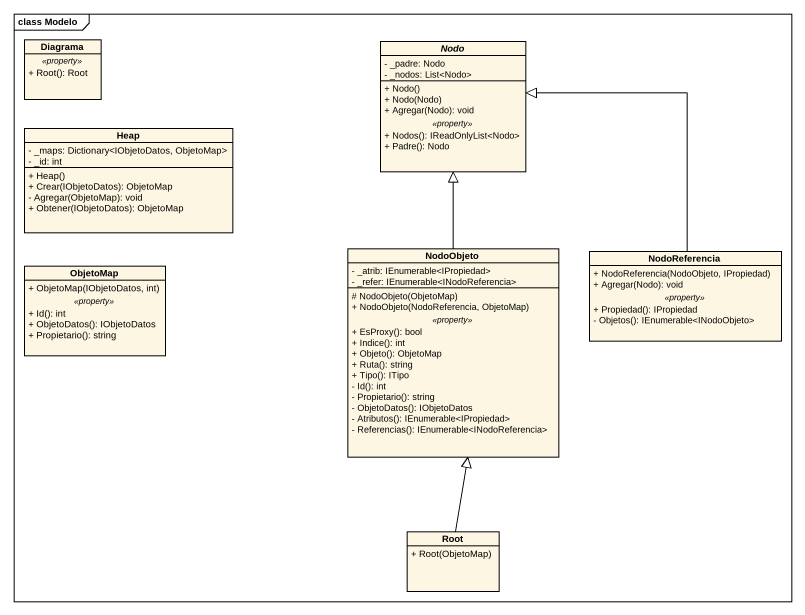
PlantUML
@startuml
mainframe class Modelo
hide circle
hide empty members
skinparam classAttributeIconSize 0
class Diagrama {
  .. <<property>> ..
  + Root(): Root
}
abstract class Nodo {
  - _padre: Nodo
  - _nodos: List<Nodo>
  --
  + Nodo()
  + Nodo(Nodo)
  + Agregar(Nodo): void
  .. <<property>> ..
  + Nodos(): IReadOnlyList<Nodo>
  + Padre(): Nodo
}
class Heap {
  - _maps: Dictionary<IObjetoDatos, ObjetoMap>
  - _id: int
  + Heap()
  + Crear(IObjetoDatos): ObjetoMap
  - Agregar(ObjetoMap): void
  + Obtener(IObjetoDatos): ObjetoMap
}
class ObjetoMap {
  + ObjetoMap(IObjetoDatos, int)
  .. <<property>> ..
  + Id(): int
  + ObjetoDatos(): IObjetoDatos
  + Propietario(): string
}
class NodoObjeto {
  - _atrib: IEnumerable<IPropiedad>
  - _refer: IEnumerable<INodoReferencia>
  --
  # NodoObjeto(ObjetoMap)
  + NodoObjeto(NodoReferencia, ObjetoMap)
  .. <<property>> ..
  + EsProxy(): bool
  + Indice(): int
  + Objeto(): ObjetoMap
  + Ruta(): string
  + Tipo(): ITipo
  - Id(): int
  - Propietario(): string
  - ObjetoDatos(): IObjetoDatos
  - Atributos(): IEnumerable<IPropiedad>
  - Referencias(): IEnumerable<INodoReferencia>
}
class NodoReferencia {
  + NodoReferencia(NodoObjeto, IPropiedad)
  + Agregar(Nodo): void
  .. <<property>> ..
  + Propiedad(): IPropiedad
  - Objetos(): IEnumerable<INodoObjeto>
}
class Root {
  + Root(ObjetoMap)
}
NodoObjeto -up-|> Nodo
NodoReferencia -up-|> Nodo
Root -up-|> NodoObjeto
@enduml
